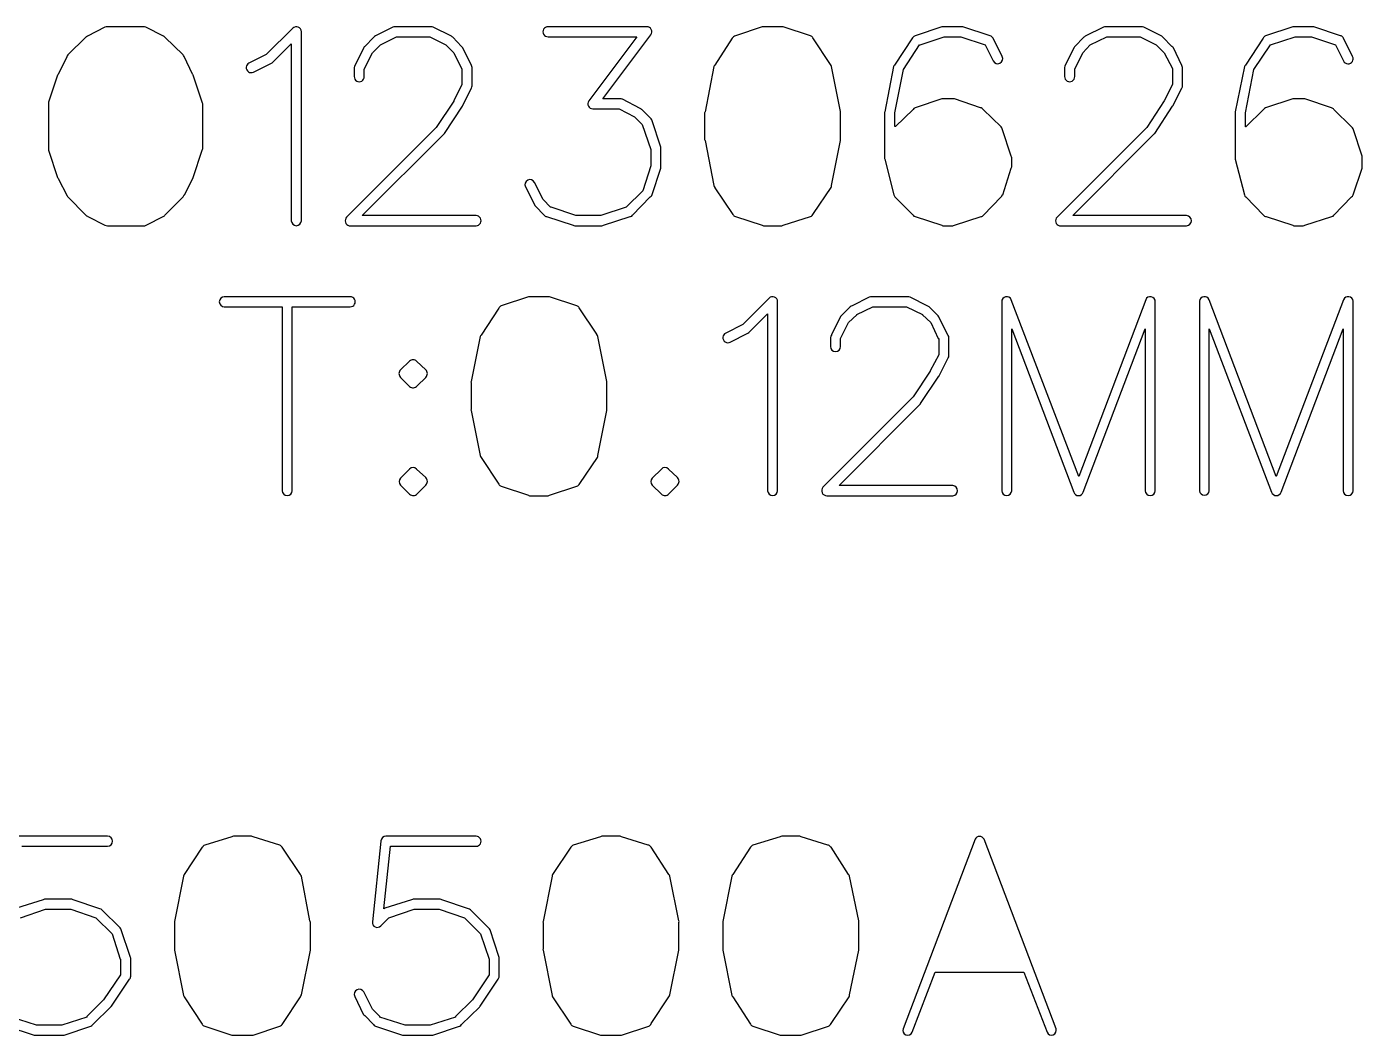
# Model space of a CAD drawing. Extents: x -190 to 190, y -140 to 140.
# Drawn here: x -14.96 to 11.56, y -117.9 to -97.88 of the extents above; entities that cross this region are included whole.
import ezdxf

# ---------------------------------------------------------------- set-up
doc = ezdxf.new("R2010")
doc.units = 0
doc.header["$MEASUREMENT"] = 0
doc.layers.get('0').update_dxf_attribs({"linetype": 'CONTINUOUS'})

msp = doc.modelspace()

# ---------------------------------------------------------------- linework, layer by layer
for points in [[(-12.6, -97.89, 0.128568), (-12.65, -97.88), (-12.65, -97.88), (-13.36, -97.88), (-13.36, -97.88, 0.127977), (-13.41, -97.89), (-13.41, -97.89), (-13.76, -98.07), (-13.76, -98.07, 0.09251), (-13.79, -98.09), (-13.79, -98.09), (-14.15, -98.44), (-14.15, -98.44, 0.109147), (-14.17, -98.48), (-14.17, -98.48), (-14.34, -98.83), (-14.34, -98.83), (-14.35, -98.84), (-14.35, -98.84), (-14.53, -99.38), (-14.53, -99.38, 0.075449), (-14.53, -99.41), (-14.53, -99.41), (-14.53, -100.3), (-14.53, -100.3, 0.075347), (-14.53, -100.33), (-14.53, -100.33), (-14.35, -100.87), (-14.35, -100.87, 0.055372), (-14.34, -100.89), (-14.34, -100.89), (-14.16, -101.24), (-14.16, -101.24, 0.057068), (-14.15, -101.26), (-14.15, -101.26), (-13.79, -101.62), (-13.79, -101.62, 0.091749), (-13.76, -101.64), (-13.76, -101.64), (-13.75, -101.65), (-13.75, -101.65), (-13.41, -101.82), (-13.41, -101.82, 0.127977), (-13.36, -101.83), (-13.36, -101.83), (-12.65, -101.83), (-12.65, -101.83, 0.150565), (-12.59, -101.82), (-12.59, -101.82), (-12.24, -101.64), (-12.24, -101.64, 0.071362), (-12.22, -101.62), (-12.22, -101.62), (-11.86, -101.26), (-11.86, -101.26, 0.117287), (-11.84, -101.22), (-11.84, -101.22), (-11.83, -101.22), (-11.83, -101.22), (-11.66, -100.88), (-11.66, -100.88), (-11.66, -100.87), (-11.66, -100.87), (-11.48, -100.33), (-11.48, -100.33, 0.077849), (-11.47, -100.3), (-11.47, -100.3), (-11.47, -99.41), (-11.47, -99.41, 0.077955), (-11.48, -99.38), (-11.48, -99.38), (-11.66, -98.84), (-11.66, -98.84, 0.056622), (-11.67, -98.82), (-11.67, -98.82), (-11.84, -98.47), (-11.84, -98.47, 0.088029), (-11.86, -98.44), (-11.86, -98.44), (-12.22, -98.09), (-12.22, -98.09, 0.071941), (-12.24, -98.07), (-12.24, -98.07), (-12.25, -98.07), (-12.25, -98.07), (-12.6, -97.89)], [(-9.51, -97.98, 0.665607), (-9.68, -97.91), (-9.68, -97.91), (-10.21, -98.43), (-10.21, -98.43), (-10.55, -98.6), (-10.55, -98.6, 1.008911), (-10.46, -98.78), (-10.46, -98.78), (-10.1, -98.6), (-10.1, -98.6, 0.056735), (-10.08, -98.59), (-10.08, -98.59), (-9.71, -98.22), (-9.71, -98.22), (-9.71, -101.73), (-9.71, -101.73, 1), (-9.51, -101.73), (-9.51, -101.73), (-9.51, -97.98)], [(-6.89, -97.89, 0.104551), (-6.93, -97.88), (-6.93, -97.88), (-7.65, -97.88), (-7.65, -97.88, 0.104309), (-7.69, -97.89), (-7.69, -97.89), (-8.04, -98.06), (-8.04, -98.06, 0.107749), (-8.07, -98.09), (-8.07, -98.09), (-8.25, -98.27), (-8.25, -98.27, 0.072823), (-8.27, -98.29), (-8.27, -98.29), (-8.44, -98.64), (-8.44, -98.64, 0.140992), (-8.46, -98.69), (-8.46, -98.69), (-8.46, -98.87), (-8.46, -98.87, 1.020221), (-8.26, -98.87), (-8.26, -98.87), (-8.26, -98.72), (-8.26, -98.72), (-8.1, -98.4), (-8.1, -98.4), (-7.94, -98.24), (-7.94, -98.24), (-7.62, -98.08), (-7.62, -98.08), (-6.96, -98.08), (-6.96, -98.08), (-6.64, -98.24), (-6.64, -98.24), (-6.48, -98.4), (-6.48, -98.4), (-6.32, -98.72), (-6.32, -98.72), (-6.32, -99.03), (-6.32, -99.03), (-6.48, -99.35), (-6.48, -99.35), (-6.48, -99.36), (-6.48, -99.36), (-6.83, -99.88), (-6.83, -99.88), (-8.61, -101.66), (-8.61, -101.66, 0.593392), (-8.56, -101.83), (-8.56, -101.83), (-8.54, -101.83), (-8.54, -101.83), (-6.04, -101.83), (-6.04, -101.83, 1.010048), (-6.04, -101.63), (-6.04, -101.63), (-8.3, -101.63), (-8.3, -101.63), (-6.68, -100.01), (-6.68, -100.01, 0.035381), (-6.67, -100), (-6.67, -100), (-6.31, -99.46), (-6.31, -99.46, 0.025273), (-6.31, -99.45), (-6.31, -99.45), (-6.13, -99.1), (-6.13, -99.1, 0.130475), (-6.12, -99.05), (-6.12, -99.05), (-6.12, -98.69), (-6.12, -98.69, 0.106114), (-6.13, -98.65), (-6.13, -98.65), (-6.3, -98.3), (-6.3, -98.3, 0.108077), (-6.33, -98.27), (-6.33, -98.27), (-6.5, -98.09), (-6.5, -98.09, 0.09085), (-6.53, -98.07), (-6.53, -98.07), (-6.89, -97.89)], [(-2.57, -98.04, 0.63492), (-2.65, -97.88), (-2.65, -97.88), (-4.61, -97.88), (-4.61, -97.88, 1.010051), (-4.61, -98.08), (-4.61, -98.08), (-2.85, -98.08), (-2.85, -98.08), (-3.8, -99.35), (-3.8, -99.35, 0.601752), (-3.72, -99.51), (-3.72, -99.51), (-3.2, -99.51), (-3.2, -99.51), (-2.89, -99.67), (-2.89, -99.67), (-2.74, -99.82), (-2.74, -99.82), (-2.57, -100.32), (-2.57, -100.32), (-2.57, -100.64), (-2.57, -100.64), (-2.73, -101.14), (-2.73, -101.14), (-3.06, -101.46), (-3.06, -101.46), (-3.56, -101.63), (-3.56, -101.63), (-4.06, -101.63), (-4.06, -101.63), (-4.55, -101.46), (-4.55, -101.46), (-4.56, -101.46), (-4.56, -101.46), (-4.71, -101.31), (-4.71, -101.31), (-4.88, -100.97), (-4.88, -100.97, 0.99115), (-5.06, -101.06), (-5.06, -101.06), (-4.88, -101.41), (-4.88, -101.41, 0.092322), (-4.86, -101.44), (-4.86, -101.44), (-4.69, -101.62), (-4.69, -101.62, 0.142994), (-4.64, -101.65), (-4.64, -101.65), (-4.11, -101.82), (-4.11, -101.82, 0.080913), (-4.08, -101.83), (-4.08, -101.83), (-3.54, -101.83), (-3.54, -101.83, 0.081811), (-3.51, -101.82), (-3.51, -101.82), (-2.98, -101.65), (-2.98, -101.65), (-2.97, -101.65), (-2.97, -101.65, 0.123288), (-2.93, -101.62), (-2.93, -101.62), (-2.58, -101.26), (-2.58, -101.26, 0.108672), (-2.55, -101.23), (-2.55, -101.23), (-2.37, -100.69), (-2.37, -100.69, 0.075005), (-2.37, -100.66), (-2.37, -100.66), (-2.37, -100.3), (-2.37, -100.3, 0.075127), (-2.37, -100.27), (-2.37, -100.27), (-2.55, -99.73), (-2.55, -99.73, 0.124643), (-2.58, -99.69), (-2.58, -99.69), (-2.75, -99.52), (-2.75, -99.52), (-2.76, -99.52), (-2.76, -99.52, 0.074335), (-2.78, -99.5), (-2.78, -99.5), (-3.13, -99.32), (-3.13, -99.32), (-3.14, -99.32), (-3.14, -99.32, 0.106635), (-3.18, -99.31), (-3.18, -99.31), (-3.52, -99.31), (-3.52, -99.31), (-2.57, -98.04)], [(0.06, -97.88), (-0.36, -97.88), (-0.36, -97.88), (-0.89, -98.06), (-0.89, -98.06, 0.199733), (-0.95, -98.11), (-0.95, -98.11), (-1.3, -98.64), (-1.3, -98.64, 0.089534), (-1.32, -98.67), (-1.32, -98.67), (-1.49, -99.57), (-1.49, -99.57, 0.056767), (-1.5, -99.59), (-1.5, -99.59), (-1.5, -100.12), (-1.5, -100.12, 0.056721), (-1.49, -100.14), (-1.49, -100.14), (-1.32, -101.03), (-1.32, -101.03, 0.112182), (-1.3, -101.07), (-1.3, -101.07), (-1.3, -101.08), (-1.3, -101.08), (-0.94, -101.61), (-0.94, -101.61, 0.162887), (-0.89, -101.65), (-0.89, -101.65), (-0.36, -101.82), (-0.36, -101.82, 0.080913), (-0.33, -101.83), (-0.33, -101.83), (0.03, -101.83), (0.03, -101.83, 0.081933), (0.06, -101.82), (0.06, -101.82), (0.6, -101.65), (0.6, -101.65, 0.217873), (0.66, -101.59), (0.66, -101.59), (1.01, -101.07), (1.01, -101.07, 0.105589), (1.02, -101.03), (1.02, -101.03), (1.2, -100.14), (1.2, -100.14, 0.051239), (1.2, -100.12), (1.2, -100.12), (1.2, -99.59), (1.2, -99.59, 0.076301), (1.2, -99.56), (1.2, -99.56), (1.02, -98.67), (1.02, -98.67, 0.115263), (1, -98.63), (1, -98.63), (0.65, -98.1), (0.65, -98.1, 0.161401), (0.6, -98.06), (0.6, -98.06), (0.06, -97.88)], [(3.63, -97.88), (3.21, -97.88), (3.21, -97.88), (2.68, -98.06), (2.68, -98.06, 0.162343), (2.63, -98.1), (2.63, -98.1), (2.27, -98.64), (2.27, -98.64, 0.08873), (2.25, -98.67), (2.25, -98.67), (2.08, -99.57), (2.08, -99.57, 0.055643), (2.07, -99.59), (2.07, -99.59), (2.07, -100.48), (2.07, -100.48, 0.077737), (2.08, -100.51), (2.08, -100.51), (2.26, -101.22), (2.26, -101.22, 0.116234), (2.28, -101.26), (2.28, -101.26), (2.64, -101.62), (2.64, -101.62, 0.125238), (2.68, -101.65), (2.68, -101.65), (3.21, -101.82), (3.21, -101.82, 0.056589), (3.23, -101.83), (3.23, -101.83), (3.43, -101.83), (3.43, -101.83, 0.080913), (3.46, -101.82), (3.46, -101.82), (3.99, -101.65), (3.99, -101.65, 0.142994), (4.04, -101.62), (4.04, -101.62), (4.39, -101.26), (4.39, -101.26, 0.117286), (4.41, -101.22), (4.41, -101.22), (4.42, -101.22), (4.42, -101.22), (4.59, -100.69), (4.59, -100.69, 0.078243), (4.6, -100.66), (4.6, -100.66), (4.6, -100.48), (4.6, -100.48, 0.078495), (4.59, -100.45), (4.59, -100.45), (4.41, -99.91), (4.41, -99.91, 0.112468), (4.39, -99.87), (4.39, -99.87), (4.03, -99.52), (4.03, -99.52, 0.128731), (3.99, -99.49), (3.99, -99.49), (3.98, -99.49), (3.98, -99.49), (3.46, -99.31), (3.46, -99.31), (3.21, -99.31), (3.21, -99.31), (2.68, -99.49), (2.68, -99.49, 0.127373), (2.64, -99.52), (2.64, -99.52), (2.29, -99.86), (2.29, -99.86), (2.28, -99.86), (2.28, -99.86), (2.28, -99.59), (2.28, -99.59), (2.45, -98.73), (2.45, -98.73), (2.77, -98.24), (2.77, -98.24), (2.78, -98.24), (2.78, -98.24), (3.26, -98.08), (3.26, -98.08), (3.59, -98.08), (3.59, -98.08), (4.07, -98.24), (4.07, -98.24), (4.23, -98.56), (4.23, -98.56, 0.991149), (4.41, -98.47), (4.41, -98.47), (4.23, -98.11), (4.23, -98.11, 0.197265), (4.17, -98.06), (4.17, -98.06), (3.63, -97.88)], [(6.47, -97.88, 0.130086), (6.42, -97.89), (6.42, -97.89), (6.06, -98.07), (6.06, -98.07, 0.091956), (6.03, -98.09), (6.03, -98.09), (5.85, -98.27), (5.85, -98.27, 0.056734), (5.84, -98.29), (5.84, -98.29), (5.66, -98.64), (5.66, -98.64, 0.131227), (5.65, -98.69), (5.65, -98.69), (5.65, -98.87), (5.65, -98.87, 1.020236), (5.85, -98.87), (5.85, -98.87), (5.85, -98.72), (5.85, -98.72), (6.01, -98.4), (6.01, -98.4), (6.16, -98.24), (6.16, -98.24), (6.49, -98.08), (6.49, -98.08), (7.15, -98.08), (7.15, -98.08), (7.47, -98.24), (7.47, -98.24), (7.63, -98.4), (7.63, -98.4), (7.79, -98.71), (7.79, -98.71), (7.79, -98.72), (7.79, -98.72), (7.79, -99.03), (7.79, -99.03), (7.63, -99.35), (7.63, -99.35), (7.28, -99.88), (7.28, -99.88), (5.5, -101.66), (5.5, -101.66, 0.610633), (5.55, -101.83), (5.55, -101.83), (5.57, -101.83), (5.57, -101.83), (8.07, -101.83), (8.07, -101.83, 0.980199), (8.07, -101.63), (8.07, -101.63), (5.81, -101.63), (5.81, -101.63), (7.42, -100.01), (7.42, -100.01, 0.05679), (7.44, -100), (7.44, -100), (7.79, -99.46), (7.79, -99.46, 0.036688), (7.8, -99.45), (7.8, -99.45), (7.98, -99.1), (7.98, -99.1, 0.12676), (7.99, -99.05), (7.99, -99.05), (7.99, -98.69), (7.99, -98.69, 0.103061), (7.98, -98.65), (7.98, -98.65), (7.81, -98.3), (7.81, -98.3, 0.106272), (7.78, -98.27), (7.78, -98.27), (7.6, -98.09), (7.6, -98.09, 0.072383), (7.58, -98.07), (7.58, -98.07), (7.22, -97.89), (7.22, -97.89, 0.129118), (7.17, -97.88), (7.17, -97.88), (6.47, -97.88)], [(10.6, -97.88), (10.18, -97.88), (10.18, -97.88), (9.64, -98.06), (9.64, -98.06, 0.181054), (9.59, -98.11), (9.59, -98.11), (9.24, -98.64), (9.24, -98.64, 0.092886), (9.22, -98.67), (9.22, -98.67), (9.04, -99.57), (9.04, -99.57, 0.050253), (9.04, -99.59), (9.04, -99.59), (9.04, -100.48), (9.04, -100.48, 0.074505), (9.04, -100.51), (9.04, -100.51), (9.22, -101.22), (9.22, -101.22, 0.129595), (9.25, -101.26), (9.25, -101.26), (9.6, -101.62), (9.6, -101.62, 0.122635), (9.64, -101.65), (9.64, -101.65), (9.65, -101.65), (9.65, -101.65), (10.18, -101.82), (10.18, -101.82, 0.05729), (10.2, -101.83), (10.2, -101.83), (10.39, -101.83), (10.39, -101.83, 0.081542), (10.42, -101.82), (10.42, -101.82), (10.96, -101.65), (10.96, -101.65, 0.122635), (11, -101.62), (11, -101.62), (11.35, -101.26), (11.35, -101.26, 0.129594), (11.38, -101.22), (11.38, -101.22), (11.56, -100.69), (11.56, -100.69, 0.099314), (11.56, -100.65), (11.56, -100.65), (11.56, -100.48), (11.56, -100.48, 0.074505), (11.56, -100.45), (11.56, -100.45), (11.38, -99.91), (11.38, -99.91, 0.1243), (11.35, -99.87), (11.35, -99.87), (11, -99.52), (11, -99.52, 0.148435), (10.95, -99.49), (10.95, -99.49), (10.42, -99.31), (10.42, -99.31), (10.18, -99.31), (10.18, -99.31), (9.64, -99.49), (9.64, -99.49, 0.124641), (9.6, -99.52), (9.6, -99.52), (9.25, -99.87), (9.25, -99.87), (9.24, -99.87), (9.24, -99.87), (9.24, -99.59), (9.24, -99.59), (9.41, -98.73), (9.41, -98.73), (9.74, -98.24), (9.74, -98.24), (10.23, -98.08), (10.23, -98.08), (10.55, -98.08), (10.55, -98.08), (11.03, -98.24), (11.03, -98.24), (11.19, -98.56), (11.19, -98.56, 1.008928), (11.37, -98.47), (11.37, -98.47), (11.19, -98.11), (11.19, -98.11, 0.178749), (11.14, -98.06), (11.14, -98.06), (11.13, -98.06), (11.13, -98.06), (10.6, -97.88)], [(-8.54, -103.44, 1.010058), (-8.54, -103.24), (-8.54, -103.24), (-11.04, -103.24), (-11.04, -103.24, 0.990048), (-11.04, -103.44), (-11.04, -103.44), (-9.89, -103.44), (-9.89, -103.44), (-9.89, -107.09), (-9.89, -107.09, 0.970467), (-9.69, -107.09), (-9.69, -107.09), (-9.69, -103.44), (-9.69, -103.44), (-8.54, -103.44)], [(-4.58, -103.24), (-5, -103.24), (-5, -103.24), (-5.54, -103.42), (-5.54, -103.42, 0.184), (-5.59, -103.47), (-5.59, -103.47), (-5.94, -104), (-5.94, -104, 0.093138), (-5.96, -104.03), (-5.96, -104.03), (-6.14, -104.92), (-6.14, -104.92, 0.048924), (-6.14, -104.94), (-6.14, -104.94), (-6.14, -105.48), (-6.14, -105.48, 0.049147), (-6.14, -105.5), (-6.14, -105.5), (-5.96, -106.39), (-5.96, -106.39, 0.114041), (-5.94, -106.43), (-5.94, -106.43), (-5.59, -106.96), (-5.59, -106.96, 0.16502), (-5.54, -107), (-5.54, -107), (-5, -107.18), (-5, -107.18, 0.055507), (-4.98, -107.19), (-4.98, -107.19), (-4.61, -107.19), (-4.61, -107.19, 0.079144), (-4.58, -107.18), (-4.58, -107.18), (-4.04, -107), (-4.04, -107, 0.200815), (-3.98, -106.95), (-3.98, -106.95), (-3.63, -106.43), (-3.63, -106.43, 0.101585), (-3.62, -106.39), (-3.62, -106.39), (-3.44, -105.5), (-3.44, -105.5, 0.050126), (-3.44, -105.48), (-3.44, -105.48), (-3.44, -104.94), (-3.44, -104.94, 0.049888), (-3.44, -104.92), (-3.44, -104.92), (-3.62, -104.03), (-3.62, -104.03, 0.113675), (-3.64, -103.99), (-3.64, -103.99), (-3.64, -103.98), (-3.64, -103.98), (-3.99, -103.46), (-3.99, -103.46, 0.162278), (-4.04, -103.42), (-4.04, -103.42), (-4.58, -103.24)], [(-0.05, -103.34, 0.695185), (-0.22, -103.27), (-0.22, -103.27), (-0.74, -103.79), (-0.74, -103.79), (-1.08, -103.96), (-1.08, -103.96, 1.040829), (-0.99, -104.14), (-0.99, -104.14), (-0.64, -103.96), (-0.64, -103.96, 0.09251), (-0.61, -103.94), (-0.61, -103.94), (-0.25, -103.58), (-0.25, -103.58), (-0.25, -107.09), (-0.25, -107.09, 0.970456), (-0.05, -107.09), (-0.05, -107.09), (-0.05, -103.34)], [(2.58, -103.25, 0.132085), (2.53, -103.24), (2.53, -103.24), (1.82, -103.24), (1.82, -103.24, 0.132085), (1.77, -103.25), (1.77, -103.25), (1.43, -103.42), (1.43, -103.42, 0.111405), (1.39, -103.44), (1.39, -103.44), (1.21, -103.62), (1.21, -103.62, 0.088529), (1.19, -103.65), (1.19, -103.65), (1.02, -103.99), (1.02, -103.99), (1.02, -104), (1.02, -104, 0.13686), (1, -104.05), (1, -104.05), (1, -104.23), (1, -104.23, 1), (1.2, -104.23), (1.2, -104.23), (1.2, -104.07), (1.2, -104.07), (1.36, -103.75), (1.36, -103.75), (1.52, -103.6), (1.52, -103.6), (1.52, -103.59), (1.52, -103.59), (1.84, -103.44), (1.84, -103.44), (2.51, -103.44), (2.51, -103.44), (2.83, -103.59), (2.83, -103.59), (2.83, -103.6), (2.83, -103.6), (2.99, -103.75), (2.99, -103.75), (3.14, -104.07), (3.14, -104.07), (3.15, -104.07), (3.15, -104.07), (3.15, -104.39), (3.15, -104.39), (2.98, -104.71), (2.98, -104.71), (2.98, -104.72), (2.98, -104.72), (2.64, -105.23), (2.64, -105.23), (0.85, -107.02), (0.85, -107.02, 0.665401), (0.93, -107.19), (0.93, -107.19), (3.43, -107.19), (3.43, -107.19, 0.951228), (3.43, -106.99), (3.43, -106.99), (1.17, -106.99), (1.17, -106.99), (2.78, -105.37), (2.78, -105.37, 0.03609), (2.79, -105.36), (2.79, -105.36), (3.15, -104.82), (3.15, -104.82, 0.035196), (3.16, -104.81), (3.16, -104.81), (3.34, -104.45), (3.34, -104.45, 0.100614), (3.35, -104.41), (3.35, -104.41), (3.35, -104.05), (3.35, -104.05, 0.100819), (3.34, -104.01), (3.34, -104.01), (3.16, -103.66), (3.16, -103.66, 0.112468), (3.14, -103.62), (3.14, -103.62), (2.96, -103.44), (2.96, -103.44, 0.080516), (2.93, -103.43), (2.93, -103.43), (2.58, -103.25)], [(7.45, -103.34, 0.839669), (7.26, -103.3), (7.26, -103.3), (5.93, -106.81), (5.93, -106.81), (4.59, -103.3), (4.59, -103.3, 0.841397), (4.4, -103.34), (4.4, -103.34), (4.4, -107.09), (4.4, -107.09, 0.970446), (4.6, -107.09), (4.6, -107.09), (4.6, -103.88), (4.6, -103.88), (5.83, -107.12), (5.83, -107.12, 0.71126), (6.02, -107.12), (6.02, -107.12), (7.25, -103.88), (7.25, -103.88), (7.25, -107.09), (7.25, -107.09, 0.970456), (7.45, -107.09), (7.45, -107.09), (7.45, -103.34)], [(11.38, -103.33, 0.795462), (11.19, -103.3), (11.19, -103.3), (9.85, -106.81), (9.85, -106.81), (8.52, -103.3), (8.52, -103.3, 0.79914), (8.33, -103.33), (8.33, -103.33, 0.026292), (8.33, -103.34), (8.33, -103.34), (8.33, -107.09), (8.33, -107.09, 0.968939), (8.52, -107.09), (8.52, -107.09), (8.52, -103.88), (8.52, -103.88), (9.76, -107.12), (9.76, -107.12, 0.711214), (9.95, -107.12), (9.95, -107.12), (11.18, -103.88), (11.18, -103.88), (11.18, -107.09), (11.18, -107.09, 0.970463), (11.38, -107.09), (11.38, -107.09), (11.38, -103.34), (11.38, -103.34, 0.025488), (11.38, -103.33)], [(-7.22, -104.52, 0.427117), (-7.36, -104.52), (-7.36, -104.52), (-7.54, -104.69), (-7.54, -104.69, 0.426217), (-7.54, -104.84), (-7.54, -104.84), (-7.36, -105.02), (-7.36, -105.02, 0.430522), (-7.21, -105.01), (-7.21, -105.01), (-7.04, -104.84), (-7.04, -104.84, 0.430352), (-7.04, -104.69), (-7.04, -104.69), (-7.22, -104.52)], [(-7.22, -106.66, 0.414199), (-7.36, -106.66), (-7.36, -106.66), (-7.54, -106.84), (-7.54, -106.84, 0.405929), (-7.54, -106.98), (-7.54, -106.98), (-7.36, -107.16), (-7.36, -107.16, 0.443324), (-7.21, -107.15), (-7.21, -107.15), (-7.04, -106.98), (-7.04, -106.98, 0.430227), (-7.04, -106.83), (-7.04, -106.83), (-7.22, -106.66)], [(-2.22, -106.66, 0.414199), (-2.36, -106.66), (-2.36, -106.66), (-2.54, -106.84), (-2.54, -106.84, 0.405929), (-2.54, -106.98), (-2.54, -106.98), (-2.36, -107.16), (-2.36, -107.16, 0.443324), (-2.21, -107.15), (-2.21, -107.15), (-2.04, -106.98), (-2.04, -106.98, 0.430226), (-2.04, -106.83), (-2.04, -106.83), (-2.22, -106.66)], [(-13.36, -114.15, 0.990052), (-13.36, -113.95), (-13.36, -113.95), (-15.15, -113.95)], [(-10.47, -113.96, 0.080283), (-10.5, -113.95), (-10.5, -113.95), (-10.86, -113.95), (-10.86, -113.95, 0.08099), (-10.89, -113.96), (-10.89, -113.96), (-11.43, -114.13), (-11.43, -114.13, 0.157976), (-11.48, -114.17), (-11.48, -114.17), (-11.84, -114.71), (-11.84, -114.71, 0.079042), (-11.85, -114.74), (-11.85, -114.74), (-12.03, -115.64), (-12.03, -115.64, 0.050722), (-12.03, -115.66), (-12.03, -115.66), (-12.03, -116.19), (-12.03, -116.19, 0.050795), (-12.03, -116.21), (-12.03, -116.21), (-11.85, -117.11), (-11.85, -117.11, 0.079663), (-11.84, -117.14), (-11.84, -117.14), (-11.48, -117.68), (-11.48, -117.68, 0.160461), (-11.43, -117.72), (-11.43, -117.72), (-10.89, -117.9), (-10.89, -117.9), (-10.47, -117.9), (-10.47, -117.9), (-9.94, -117.72), (-9.94, -117.72, 0.200975), (-9.88, -117.67), (-9.88, -117.67), (-9.53, -117.14), (-9.53, -117.14, 0.114038), (-9.51, -117.1), (-9.51, -117.1), (-9.33, -116.21), (-9.33, -116.21, 0.048819), (-9.33, -116.19), (-9.33, -116.19), (-9.33, -115.66), (-9.33, -115.66, 0.080295), (-9.34, -115.63), (-9.34, -115.63), (-9.51, -114.74), (-9.51, -114.74, 0.089988), (-9.53, -114.71), (-9.53, -114.71), (-9.89, -114.17), (-9.89, -114.17, 0.162474), (-9.94, -114.13), (-9.94, -114.13), (-10.47, -113.96)], [(-6.04, -114.15, 1.010048), (-6.04, -113.95), (-6.04, -113.95), (-7.83, -113.95), (-7.83, -113.95, 0.370002), (-7.93, -114.04), (-7.93, -114.04), (-7.93, -114.05), (-7.93, -114.05), (-8.1, -115.65), (-8.1, -115.65, 0.703929), (-7.93, -115.73), (-7.93, -115.73), (-7.77, -115.57), (-7.77, -115.57), (-7.27, -115.4), (-7.27, -115.4), (-6.77, -115.4), (-6.77, -115.4), (-6.27, -115.57), (-6.27, -115.57), (-5.95, -115.89), (-5.95, -115.89), (-5.78, -116.39), (-5.78, -116.39), (-5.78, -116.7), (-5.78, -116.7), (-6.11, -117.2), (-6.11, -117.2), (-6.45, -117.53), (-6.45, -117.53), (-6.45, -117.54), (-6.45, -117.54), (-6.95, -117.7), (-6.95, -117.7), (-7.45, -117.7), (-7.45, -117.7), (-7.95, -117.54), (-7.95, -117.54), (-7.95, -117.53), (-7.95, -117.53), (-8.1, -117.38), (-8.1, -117.38), (-8.27, -117.04), (-8.27, -117.04, 0.986735), (-8.45, -117.13), (-8.45, -117.13), (-8.28, -117.48), (-8.28, -117.48, 0.107749), (-8.25, -117.51), (-8.25, -117.51), (-8.08, -117.69), (-8.08, -117.69, 0.122967), (-8.04, -117.72), (-8.04, -117.72), (-7.5, -117.9), (-7.5, -117.9, 0.07428), (-7.47, -117.9), (-7.47, -117.9), (-6.93, -117.9), (-6.93, -117.9), (-6.92, -117.9), (-6.92, -117.9, 0.049197), (-6.9, -117.9), (-6.9, -117.9), (-6.37, -117.72), (-6.37, -117.72), (-6.36, -117.72), (-6.36, -117.72, 0.107171), (-6.33, -117.69), (-6.33, -117.69), (-5.97, -117.34), (-5.97, -117.34, 0.056598), (-5.96, -117.32), (-5.96, -117.32), (-5.6, -116.79), (-5.6, -116.79, 0.159251), (-5.58, -116.73), (-5.58, -116.73), (-5.58, -116.37), (-5.58, -116.37, 0.07979), (-5.59, -116.34), (-5.59, -116.34), (-5.76, -115.81), (-5.76, -115.81, 0.125609), (-5.79, -115.77), (-5.79, -115.77), (-6.15, -115.41), (-6.15, -115.41, 0.118183), (-6.19, -115.39), (-6.19, -115.39), (-6.72, -115.21), (-6.72, -115.21, 0.080283), (-6.75, -115.2), (-6.75, -115.2), (-7.29, -115.2), (-7.29, -115.2, 0.08073), (-7.32, -115.21), (-7.32, -115.21), (-7.85, -115.38), (-7.85, -115.38, 0.055052), (-7.87, -115.39), (-7.87, -115.39), (-7.74, -114.15), (-7.74, -114.15), (-6.04, -114.15)], [(-3.15, -113.96, 0.080588), (-3.18, -113.95), (-3.18, -113.95), (-3.54, -113.95), (-3.54, -113.95, 0.08073), (-3.57, -113.96), (-3.57, -113.96), (-4.11, -114.13), (-4.11, -114.13, 0.156181), (-4.16, -114.17), (-4.16, -114.17), (-4.52, -114.71), (-4.52, -114.71, 0.077627), (-4.53, -114.74), (-4.53, -114.74), (-4.71, -115.64), (-4.71, -115.64, 0.050216), (-4.71, -115.66), (-4.71, -115.66), (-4.71, -116.19), (-4.71, -116.19, 0.050286), (-4.71, -116.21), (-4.71, -116.21), (-4.53, -117.11), (-4.53, -117.11, 0.078215), (-4.52, -117.14), (-4.52, -117.14), (-4.16, -117.68), (-4.16, -117.68, 0.158583), (-4.11, -117.72), (-4.11, -117.72), (-3.57, -117.9), (-3.57, -117.9), (-3.15, -117.9), (-3.15, -117.9), (-2.61, -117.72), (-2.61, -117.72, 0.17875), (-2.56, -117.67), (-2.56, -117.67), (-2.21, -117.14), (-2.21, -117.14, 0.116231), (-2.19, -117.1), (-2.19, -117.1), (-2.01, -116.21), (-2.01, -116.21, 0.049299), (-2.01, -116.19), (-2.01, -116.19), (-2.01, -115.66), (-2.01, -115.66, 0.073267), (-2.01, -115.63), (-2.01, -115.63), (-2.19, -114.74), (-2.19, -114.74, 0.091644), (-2.21, -114.71), (-2.21, -114.71), (-2.56, -114.17), (-2.56, -114.17, 0.154392), (-2.61, -114.13), (-2.61, -114.13), (-2.62, -114.13), (-2.62, -114.13), (-3.15, -113.96)], [(0.42, -113.96, 0.08073), (0.39, -113.95), (0.39, -113.95), (0.03, -113.95), (0.03, -113.95, 0.080588), (0, -113.96), (0, -113.96), (-0.54, -114.13), (-0.54, -114.13, 0.155285), (-0.59, -114.17), (-0.59, -114.17), (-0.94, -114.71), (-0.94, -114.71, 0.091644), (-0.96, -114.74), (-0.96, -114.74), (-1.14, -115.64), (-1.14, -115.64, 0.049232), (-1.14, -115.66), (-1.14, -115.66), (-1.14, -116.19), (-1.14, -116.19, 0.049299), (-1.14, -116.21), (-1.14, -116.21), (-0.96, -117.11), (-0.96, -117.11, 0.092402), (-0.94, -117.14), (-0.94, -117.14), (-0.59, -117.68), (-0.59, -117.68, 0.157648), (-0.54, -117.72), (-0.54, -117.72), (0, -117.9), (0, -117.9), (0.42, -117.9), (0.42, -117.9), (0.96, -117.72), (0.96, -117.72, 0.181054), (1.01, -117.67), (1.01, -117.67), (1.37, -117.14), (1.37, -117.14, 0.10336), (1.38, -117.1), (1.38, -117.1), (1.56, -116.21), (1.56, -116.21, 0.050286), (1.56, -116.19), (1.56, -116.19), (1.56, -115.66), (1.56, -115.66, 0.074708), (1.56, -115.63), (1.56, -115.63), (1.38, -114.74), (1.38, -114.74, 0.092492), (1.36, -114.71), (1.36, -114.71), (1.01, -114.17), (1.01, -114.17, 0.156181), (0.96, -114.13), (0.96, -114.13), (0.95, -114.13), (0.95, -114.13), (0.42, -113.96)], [(4.05, -114.01, 0.643333), (3.87, -114.01), (3.87, -114.01), (2.44, -117.77), (2.44, -117.77, 0.955004), (2.62, -117.84), (2.62, -117.84), (3.08, -116.65), (3.08, -116.65), (4.84, -116.65), (4.84, -116.65), (5.3, -117.84), (5.3, -117.84, 0.95859), (5.48, -117.77), (5.48, -117.77), (4.05, -114.01)], [(-15.36, -117.72), (-14.82, -117.9), (-14.82, -117.9, 0.074398), (-14.79, -117.9), (-14.79, -117.9), (-14.25, -117.9), (-14.25, -117.9), (-14.24, -117.9), (-14.24, -117.9, 0.048981), (-14.22, -117.9), (-14.22, -117.9), (-13.69, -117.72), (-13.69, -117.72, 0.128286), (-13.65, -117.69), (-13.65, -117.69), (-13.29, -117.33), (-13.29, -117.33, 0.036466), (-13.28, -117.32), (-13.28, -117.32), (-12.92, -116.79), (-12.92, -116.79, 0.156328), (-12.9, -116.73), (-12.9, -116.73), (-12.9, -116.37), (-12.9, -116.37, 0.078244), (-12.91, -116.34), (-12.91, -116.34), (-13.09, -115.81), (-13.09, -115.81, 0.11669), (-13.11, -115.77), (-13.11, -115.77), (-13.47, -115.41), (-13.47, -115.41, 0.117552), (-13.51, -115.39), (-13.51, -115.39), (-14.04, -115.21), (-14.04, -115.21, 0.080119), (-14.07, -115.2), (-14.07, -115.2), (-14.61, -115.2), (-14.61, -115.2, 0.08099), (-14.64, -115.21), (-14.64, -115.21), (-15.17, -115.38)]]:
    msp.add_lwpolyline(points, format="xyb")
for points in [[(-15.06, -114.15), (-13.36, -114.15)], [(-15.09, -115.57), (-14.59, -115.4), (-14.59, -115.4), (-14.09, -115.4), (-14.09, -115.4), (-13.59, -115.57), (-13.59, -115.57), (-13.27, -115.89), (-13.27, -115.89), (-13.11, -116.39), (-13.11, -116.39), (-13.1, -116.39), (-13.1, -116.39), (-13.1, -116.7), (-13.1, -116.7), (-13.44, -117.2), (-13.44, -117.2), (-13.77, -117.53), (-13.77, -117.53), (-13.77, -117.54), (-13.77, -117.54), (-14.27, -117.7), (-14.27, -117.7), (-14.77, -117.7), (-14.77, -117.7), (-15.27, -117.54)]]:
    msp.add_lwpolyline(points)

doc.saveas('drawing.dxf')
